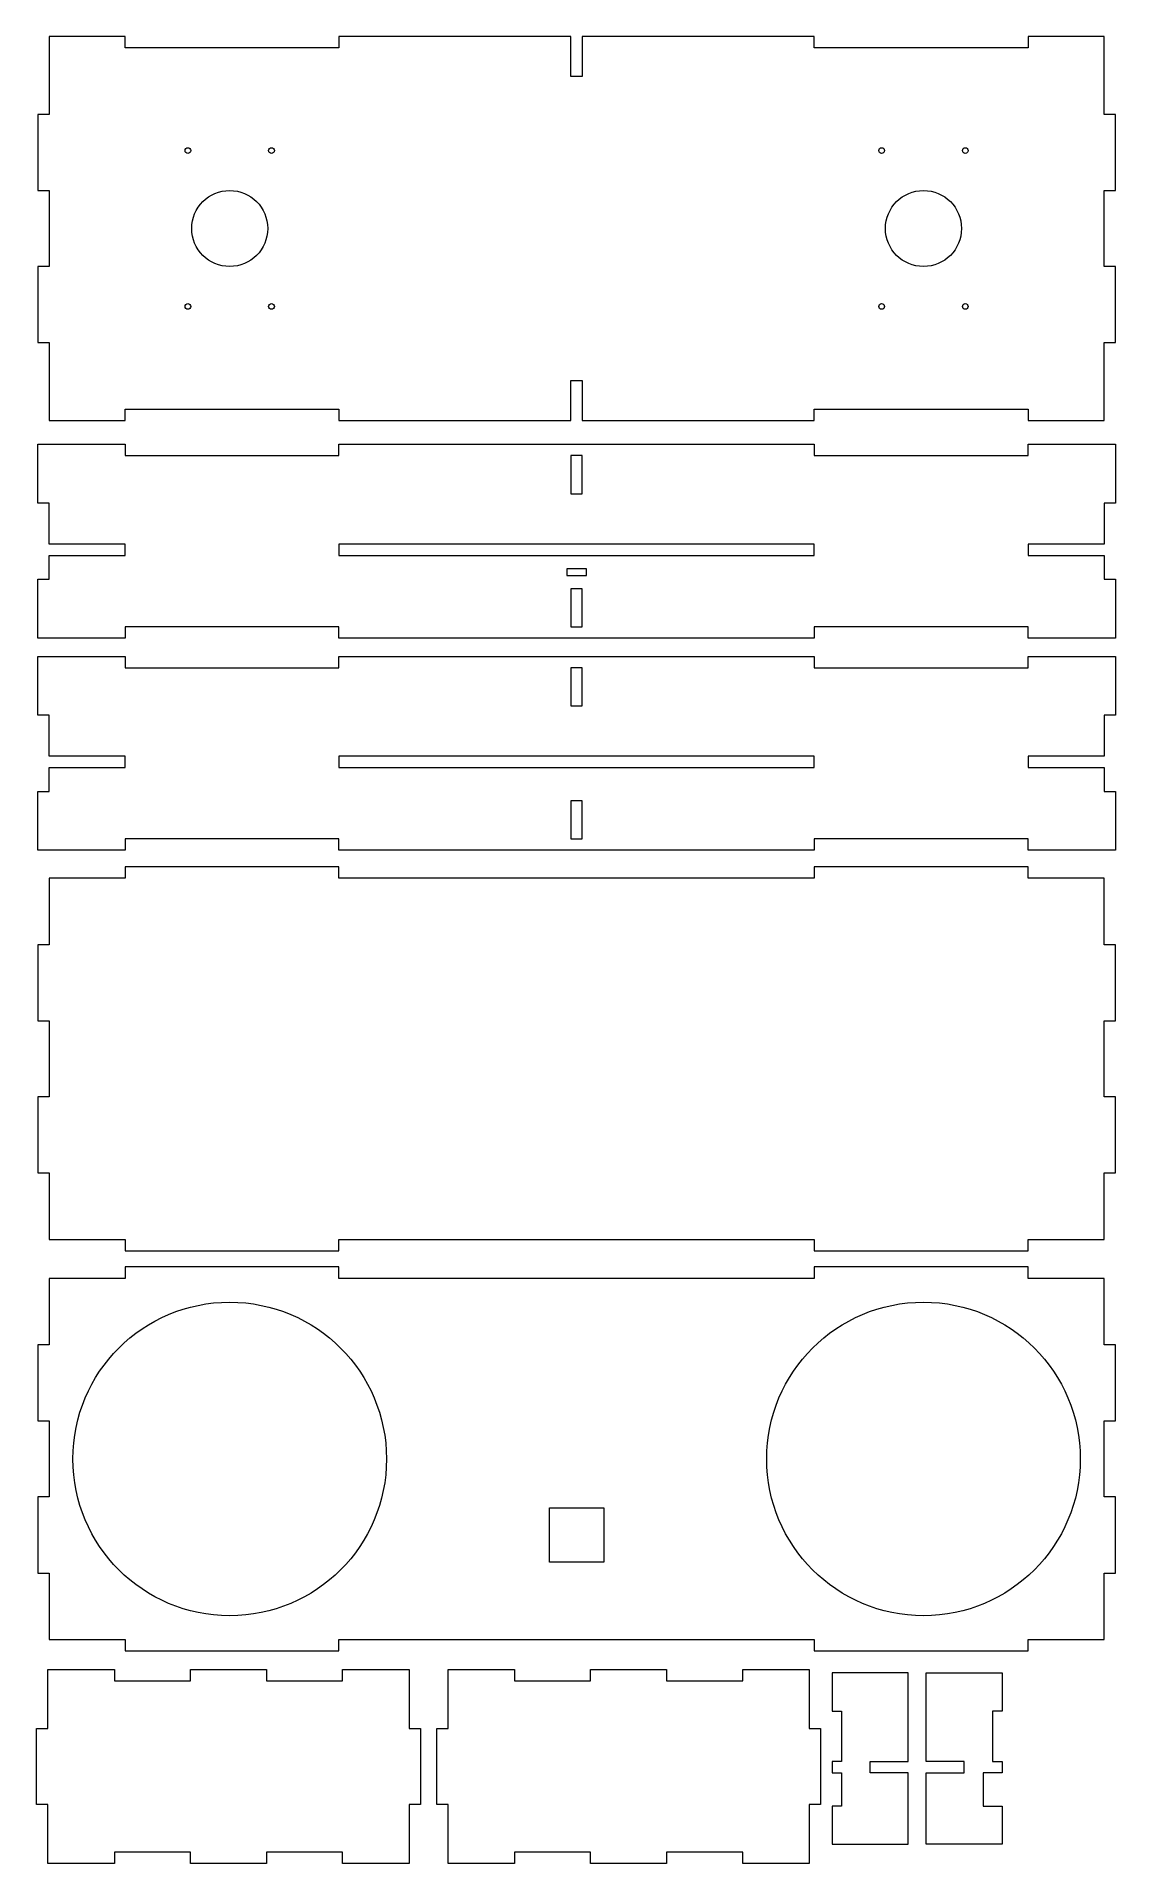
# Model space of a CAD drawing. Header units: millimetres. Extents: x 936 to 1504, y 130 to 1091.
import ezdxf

# ---------------------------------------------------------------- set-up
doc = ezdxf.new("R2010")
doc.units = ezdxf.units.MM
doc.header["$MEASUREMENT"] = 0
doc.layers.add('Visible', color=7, linetype='Continuous', lineweight=0)

msp = doc.modelspace()

# ---------------------------------------------------------------- linework, layer by layer
at = {"layer": 'Visible', "color": 1, "lineweight": 0, "true_color": 0xff0000}
for p, q in [((942.89, 1090.71), (942.89, 1049.71)), ((982.89, 1090.71), (942.89, 1090.71)), ((982.89, 1084.71), (982.89, 1090.71)), ((1095.39, 1090.71), (1095.39, 1084.71)), ((1217.39, 1090.71), (1095.39, 1090.71)), ((1217.39, 1069.71), (1217.39, 1090.71)), ((1223.39, 1090.71), (1223.39, 1069.71)), ((1345.39, 1090.71), (1223.39, 1090.71)), ((1345.39, 1084.71), (1345.39, 1090.71)), ((1457.89, 1090.71), (1457.89, 1084.71)), ((1497.89, 1090.71), (1457.89, 1090.71)), ((1497.89, 1049.71), (1497.89, 1090.71)), ((1095.39, 1084.71), (982.89, 1084.71)), ((1457.89, 1084.71), (1345.39, 1084.71)), ((1223.39, 1069.71), (1217.39, 1069.71)), ((936.89, 1049.71), (936.89, 1009.71)), ((942.89, 1049.71), (936.89, 1049.71)), ((1503.89, 1049.71), (1497.89, 1049.71)), ((1503.89, 1009.71), (1503.89, 1049.71)), ((936.89, 1009.71), (942.89, 1009.71)), ((942.89, 1009.71), (942.89, 969.71)), ((1497.89, 969.71), (1497.89, 1009.71)), ((1497.89, 1009.71), (1503.89, 1009.71)), ((936.89, 969.71), (936.89, 929.71)), ((942.89, 969.71), (936.89, 969.71)), ((1503.89, 969.71), (1497.89, 969.71)), ((1503.89, 929.71), (1503.89, 969.71)), ((936.89, 929.71), (942.89, 929.71)), ((942.89, 929.71), (942.89, 888.71)), ((1497.89, 929.71), (1503.89, 929.71)), ((1497.89, 888.71), (1497.89, 929.71)), ((1217.39, 909.71), (1223.39, 909.71)), ((1217.39, 888.71), (1217.39, 909.71)), ((1223.39, 909.71), (1223.39, 888.71)), ((982.89, 894.71), (1095.39, 894.71)), ((982.89, 888.71), (982.89, 894.71)), ((1095.39, 894.71), (1095.39, 888.71)), ((1345.39, 894.71), (1457.89, 894.71)), ((1345.39, 888.71), (1345.39, 894.71)), ((1457.89, 894.71), (1457.89, 888.71)), ((942.89, 888.71), (982.89, 888.71)), ((1095.39, 888.71), (1217.39, 888.71)), ((1223.39, 888.71), (1345.39, 888.71)), ((1457.89, 888.71), (1497.89, 888.71)), ((936.89, 876.21), (982.89, 876.21)), ((936.89, 845.21), (936.89, 876.21)), ((982.89, 876.21), (982.89, 870.21)), ((1095.39, 876.21), (1345.39, 876.21)), ((1095.39, 870.21), (1095.39, 876.21)), ((1345.39, 876.21), (1345.39, 870.21)), ((1457.89, 876.21), (1503.89, 876.21)), ((1457.89, 870.21), (1457.89, 876.21)), ((1503.89, 876.21), (1503.89, 845.21)), ((982.89, 870.21), (1095.39, 870.21)), ((1223.39, 870.21), (1217.39, 870.21)), ((1217.39, 870.21), (1217.39, 850.21)), ((1223.39, 850.21), (1223.39, 870.21)), ((1345.39, 870.21), (1457.89, 870.21)), ((1217.39, 850.21), (1223.39, 850.21)), ((942.89, 845.21), (936.89, 845.21)), ((942.89, 823.71), (942.89, 845.21)), ((1497.89, 845.21), (1497.89, 823.71)), ((1503.89, 845.21), (1497.89, 845.21)), ((982.89, 823.71), (942.89, 823.71)), ((942.89, 817.71), (982.89, 817.71)), ((942.89, 805.21), (942.89, 817.71)), ((982.89, 817.71), (982.89, 823.71)), ((1095.39, 823.71), (1095.39, 817.71)), ((1345.39, 823.71), (1095.39, 823.71)), ((1095.39, 817.71), (1345.39, 817.71)), ((1345.39, 817.71), (1345.39, 823.71)), ((1457.89, 823.71), (1457.89, 817.71)), ((1497.89, 823.71), (1457.89, 823.71)), ((1457.89, 817.71), (1497.89, 817.71)), ((1497.89, 817.71), (1497.89, 805.21)), ((1225.56, 810.74), (1215.22, 810.74)), ((1215.22, 810.74), (1215.22, 807.18)), ((1225.56, 807.18), (1225.56, 810.74)), ((936.89, 805.21), (942.89, 805.21)), ((936.89, 774.21), (936.89, 805.21)), ((1215.22, 807.18), (1225.56, 807.18)), ((1217.39, 800.21), (1217.39, 780.21)), ((1223.39, 800.21), (1217.39, 800.21)), ((1223.39, 780.21), (1223.39, 800.21)), ((1497.89, 805.21), (1503.89, 805.21)), ((1503.89, 805.21), (1503.89, 774.21)), ((982.89, 780.21), (982.89, 774.21)), ((1095.39, 780.21), (982.89, 780.21)), ((1095.39, 774.21), (1095.39, 780.21)), ((1217.39, 780.21), (1223.39, 780.21)), ((1345.39, 780.21), (1345.39, 774.21)), ((1457.89, 780.21), (1345.39, 780.21)), ((1457.89, 774.21), (1457.89, 780.21)), ((982.89, 774.21), (936.89, 774.21)), ((1345.39, 774.21), (1095.39, 774.21)), ((1503.89, 774.21), (1457.89, 774.21)), ((936.89, 764.6), (982.89, 764.6)), ((936.89, 733.6), (936.89, 764.6)), ((982.89, 764.6), (982.89, 758.6)), ((1095.39, 764.6), (1345.39, 764.6)), ((1095.39, 758.6), (1095.39, 764.6)), ((1345.39, 764.6), (1345.39, 758.6)), ((1457.89, 764.6), (1503.89, 764.6)), ((1457.89, 758.6), (1457.89, 764.6)), ((1503.89, 764.6), (1503.89, 733.6)), ((982.89, 758.6), (1095.39, 758.6)), ((1223.39, 758.6), (1217.39, 758.6)), ((1217.39, 758.6), (1217.39, 738.6)), ((1223.39, 738.6), (1223.39, 758.6)), ((1345.39, 758.6), (1457.89, 758.6)), ((942.89, 733.6), (936.89, 733.6)), ((942.89, 712.1), (942.89, 733.6)), ((1217.39, 738.6), (1223.39, 738.6)), ((1497.89, 733.6), (1497.89, 712.1)), ((1503.89, 733.6), (1497.89, 733.6)), ((982.89, 712.1), (942.89, 712.1)), ((982.89, 706.1), (982.89, 712.1)), ((1095.39, 712.1), (1095.39, 706.1)), ((1345.39, 712.1), (1095.39, 712.1)), ((1345.39, 706.1), (1345.39, 712.1)), ((1457.89, 712.1), (1457.89, 706.1)), ((1497.89, 712.1), (1457.89, 712.1)), ((942.89, 706.1), (982.89, 706.1)), ((942.89, 693.6), (942.89, 706.1)), ((1095.39, 706.1), (1345.39, 706.1)), ((1457.89, 706.1), (1497.89, 706.1)), ((1497.89, 706.1), (1497.89, 693.6)), ((936.89, 693.6), (942.89, 693.6)), ((936.89, 662.6), (936.89, 693.6)), ((1497.89, 693.6), (1503.89, 693.6)), ((1503.89, 693.6), (1503.89, 662.6)), ((1223.39, 688.6), (1217.39, 688.6)), ((1217.39, 688.6), (1217.39, 668.6)), ((1223.39, 668.6), (1223.39, 688.6)), ((982.89, 668.6), (982.89, 662.6)), ((1095.39, 668.6), (982.89, 668.6)), ((1095.39, 662.6), (1095.39, 668.6)), ((1217.39, 668.6), (1223.39, 668.6)), ((1345.39, 668.6), (1345.39, 662.6)), ((1457.89, 668.6), (1345.39, 668.6)), ((1457.89, 662.6), (1457.89, 668.6)), ((982.89, 662.6), (936.89, 662.6)), ((982.89, 653.86), (982.89, 647.86)), ((1095.39, 653.86), (982.89, 653.86)), ((1345.39, 662.6), (1095.39, 662.6)), ((1095.39, 647.86), (1095.39, 653.86)), ((1345.39, 653.86), (1345.39, 647.86)), ((1457.89, 653.86), (1345.39, 653.86)), ((1503.89, 662.6), (1457.89, 662.6)), ((1457.89, 647.86), (1457.89, 653.86)), ((942.89, 647.86), (942.89, 612.86)), ((982.89, 647.86), (942.89, 647.86)), ((1345.39, 647.86), (1095.39, 647.86)), ((1497.89, 647.86), (1457.89, 647.86)), ((1497.89, 612.86), (1497.89, 647.86)), ((936.89, 612.86), (936.89, 572.86)), ((942.89, 612.86), (936.89, 612.86)), ((1503.89, 612.86), (1497.89, 612.86)), ((1503.89, 572.86), (1503.89, 612.86)), ((936.89, 572.86), (942.89, 572.86)), ((942.89, 572.86), (942.89, 532.86)), ((1497.89, 572.86), (1503.89, 572.86)), ((1497.89, 532.86), (1497.89, 572.86)), ((936.89, 532.86), (936.89, 492.86)), ((942.89, 532.86), (936.89, 532.86)), ((1503.89, 532.86), (1497.89, 532.86)), ((1503.89, 492.86), (1503.89, 532.86)), ((936.89, 492.86), (942.89, 492.86)), ((942.89, 492.86), (942.89, 457.86)), ((1497.89, 492.86), (1503.89, 492.86)), ((1497.89, 457.86), (1497.89, 492.86)), ((942.89, 457.86), (982.89, 457.86)), ((982.89, 457.86), (982.89, 451.86)), ((982.89, 451.86), (1095.39, 451.86)), ((1095.39, 457.86), (1345.39, 457.86)), ((1095.39, 451.86), (1095.39, 457.86)), ((1345.39, 457.86), (1345.39, 451.86)), ((1345.39, 451.86), (1457.89, 451.86)), ((1457.89, 457.86), (1497.89, 457.86)), ((1457.89, 451.86), (1457.89, 457.86)), ((982.89, 443.36), (982.89, 437.36)), ((1095.39, 443.36), (982.89, 443.36)), ((1095.39, 437.36), (1095.39, 443.36)), ((1345.39, 443.36), (1345.39, 437.36)), ((1457.89, 443.36), (1345.39, 443.36)), ((1457.89, 437.36), (1457.89, 443.36)), ((942.89, 437.36), (942.89, 402.36)), ((982.89, 437.36), (942.89, 437.36)), ((1345.39, 437.36), (1095.39, 437.36)), ((1497.89, 437.36), (1457.89, 437.36)), ((1497.89, 402.36), (1497.89, 437.36)), ((936.89, 402.36), (936.89, 362.36)), ((942.89, 402.36), (936.89, 402.36)), ((1503.89, 402.36), (1497.89, 402.36)), ((1503.89, 362.36), (1503.89, 402.36)), ((936.89, 362.36), (942.89, 362.36)), ((942.89, 362.36), (942.89, 322.36)), ((1497.89, 362.36), (1503.89, 362.36)), ((1497.89, 322.36), (1497.89, 362.36)), ((936.89, 322.36), (936.89, 282.36)), ((942.89, 322.36), (936.89, 322.36)), ((1503.89, 322.36), (1497.89, 322.36)), ((1503.89, 282.36), (1503.89, 322.36)), ((936.89, 282.36), (942.89, 282.36)), ((942.89, 282.36), (942.89, 247.36)), ((1497.89, 282.36), (1503.89, 282.36)), ((1497.89, 247.36), (1497.89, 282.36)), ((942.89, 247.36), (982.89, 247.36)), ((982.89, 247.36), (982.89, 241.36)), ((982.89, 241.36), (1095.39, 241.36)), ((1095.39, 247.36), (1345.39, 247.36)), ((1095.39, 241.36), (1095.39, 247.36)), ((1345.39, 247.36), (1345.39, 241.36)), ((1345.39, 241.36), (1457.89, 241.36)), ((1457.89, 247.36), (1497.89, 247.36)), ((1457.89, 241.36), (1457.89, 247.36)), ((942.28, 231.55), (977.28, 231.55)), ((942.28, 200.55), (942.28, 231.55)), ((977.28, 231.55), (977.28, 225.55)), ((1017.28, 231.55), (1057.28, 231.55)), ((1017.28, 225.55), (1017.28, 231.55)), ((1057.28, 231.55), (1057.28, 225.55)), ((1097.28, 231.55), (1132.28, 231.55)), ((1097.28, 225.55), (1097.28, 231.55)), ((1132.28, 231.55), (1132.28, 200.55)), ((1152.78, 231.55), (1187.78, 231.55)), ((1152.78, 200.55), (1152.78, 231.55)), ((1187.78, 231.55), (1187.78, 225.55)), ((1227.78, 231.55), (1267.78, 231.55)), ((1227.78, 225.55), (1227.78, 231.55)), ((1267.78, 231.55), (1267.78, 225.55)), ((1307.78, 231.55), (1342.78, 231.55)), ((1307.78, 225.55), (1307.78, 231.55)), ((1342.78, 231.55), (1342.78, 200.55)), ((977.28, 225.55), (1017.28, 225.55)), ((1057.28, 225.55), (1097.28, 225.55)), ((1187.78, 225.55), (1227.78, 225.55)), ((1267.78, 225.55), (1307.78, 225.55)), ((1354.78, 229.76), (1354.78, 209.76)), ((1394.78, 229.76), (1354.78, 229.76)), ((1394.78, 183.26), (1394.78, 229.76)), ((1404.28, 229.76), (1444.28, 229.76)), ((1404.28, 183.26), (1404.28, 229.76)), ((1444.28, 229.76), (1444.28, 209.76)), ((1354.78, 209.76), (1359.78, 209.76)), ((1359.78, 209.76), (1359.78, 183.26)), ((1439.28, 209.76), (1439.28, 183.26)), ((1444.28, 209.76), (1439.28, 209.76)), ((936.28, 200.55), (942.28, 200.55)), ((936.28, 160.55), (936.28, 200.55)), ((1132.28, 200.55), (1138.28, 200.55)), ((1138.28, 200.55), (1138.28, 160.55)), ((1146.78, 200.55), (1152.78, 200.55)), ((1146.78, 160.55), (1146.78, 200.55)), ((1342.78, 200.55), (1348.78, 200.55)), ((1348.78, 200.55), (1348.78, 160.55)), ((1354.78, 183.26), (1354.78, 177.26)), ((1359.78, 183.26), (1354.78, 183.26)), ((1374.78, 183.26), (1394.78, 183.26)), ((1374.78, 177.26), (1374.78, 183.26)), ((1424.28, 183.26), (1404.28, 183.26)), ((1424.28, 177.26), (1424.28, 183.26)), ((1439.28, 183.26), (1444.28, 183.26)), ((1444.28, 183.26), (1444.28, 177.26)), ((1354.78, 177.26), (1359.78, 177.26)), ((1359.78, 177.26), (1359.78, 159.76)), ((1394.78, 177.26), (1374.78, 177.26)), ((1394.78, 139.76), (1394.78, 177.26)), ((1404.28, 177.26), (1424.28, 177.26)), ((1404.28, 139.76), (1404.28, 177.26)), ((1434.28, 177.26), (1434.28, 159.76)), ((1444.28, 177.26), (1434.28, 177.26)), ((942.28, 160.55), (936.28, 160.55)), ((942.28, 129.55), (942.28, 160.55)), ((1132.28, 160.55), (1132.28, 129.55)), ((1138.28, 160.55), (1132.28, 160.55)), ((1152.78, 160.55), (1146.78, 160.55)), ((1152.78, 129.55), (1152.78, 160.55)), ((1342.78, 160.55), (1342.78, 129.55)), ((1348.78, 160.55), (1342.78, 160.55)), ((1354.78, 159.76), (1354.78, 139.76)), ((1359.78, 159.76), (1354.78, 159.76)), ((1434.28, 159.76), (1444.28, 159.76)), ((1444.28, 159.76), (1444.28, 139.76)), ((977.28, 135.55), (977.28, 129.55)), ((1017.28, 135.55), (977.28, 135.55)), ((1017.28, 129.55), (1017.28, 135.55)), ((1057.28, 135.55), (1057.28, 129.55)), ((1097.28, 135.55), (1057.28, 135.55)), ((1097.28, 129.55), (1097.28, 135.55)), ((1187.78, 135.55), (1187.78, 129.55)), ((1227.78, 135.55), (1187.78, 135.55)), ((1227.78, 129.55), (1227.78, 135.55)), ((1267.78, 135.55), (1267.78, 129.55)), ((1307.78, 135.55), (1267.78, 135.55)), ((1307.78, 129.55), (1307.78, 135.55)), ((1354.78, 139.76), (1394.78, 139.76)), ((1444.28, 139.76), (1404.28, 139.76)), ((977.28, 129.55), (942.28, 129.55)), ((1057.28, 129.55), (1017.28, 129.55)), ((1132.28, 129.55), (1097.28, 129.55)), ((1187.78, 129.55), (1152.78, 129.55)), ((1267.78, 129.55), (1227.78, 129.55)), ((1342.78, 129.55), (1307.78, 129.55))]:
    msp.add_line(p, q, dxfattribs=at)
msp.add_lwpolyline([(1234.69, 288.06), (1206.09, 288.06), (1206.09, 316.66), (1234.69, 316.66)], close=True, dxfattribs=at)
for centre, radius in [((1015.89, 1030.71), 1.5), ((1059.89, 1030.71), 1.5), ((1380.89, 1030.71), 1.5), ((1424.89, 1030.71), 1.5), ((1037.89, 989.71), 20), ((1402.89, 989.71), 20), ((1015.89, 948.71), 1.5), ((1059.89, 948.71), 1.5), ((1380.89, 948.71), 1.5), ((1424.89, 948.71), 1.5), ((1037.89, 342.36), 82.5), ((1402.89, 342.36), 82.5)]:
    msp.add_circle(centre, radius, dxfattribs=at)

doc.saveas('drawing.dxf')
